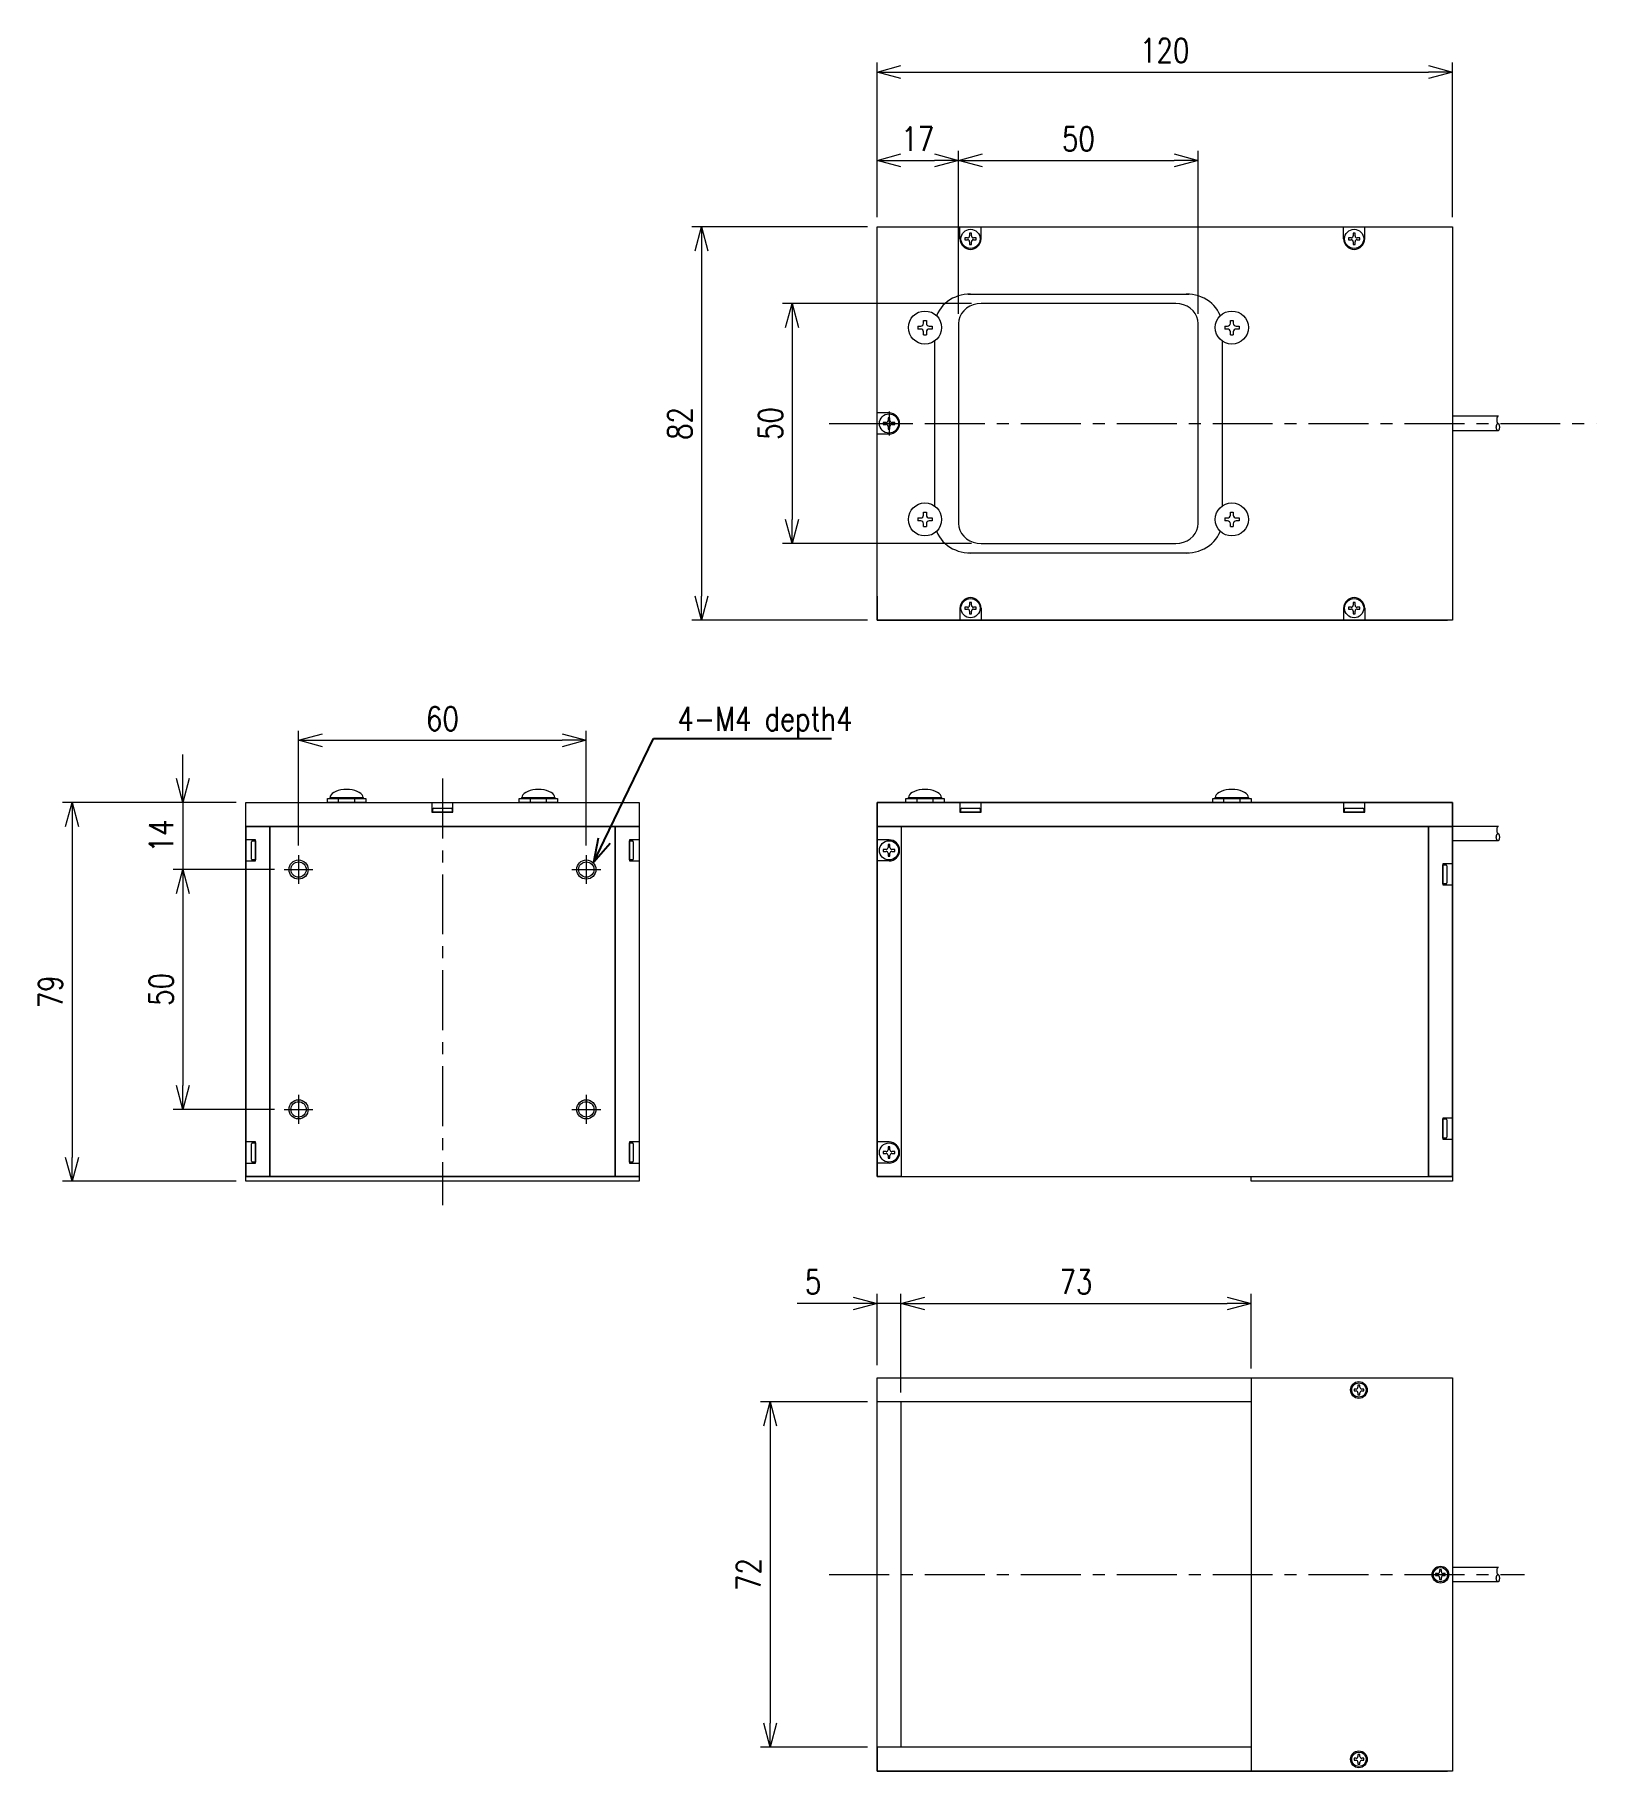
# Model space of a CAD drawing. Header units: millimetres. Extents: x 190 to 516, y 129 to 491.
import ezdxf
from ezdxf import colors
from ezdxf.entities.mleader import LeaderData, LeaderLine
from ezdxf.math import Vec2, Vec3

# ---------------------------------------------------------------- set-up
doc = ezdxf.new("R2010")
doc.units = ezdxf.units.MM
doc.linetypes.add('CENTER', pattern=[2, 1.25, -0.25, 0.25, -0.25])
doc.layers.get('0').update_dxf_attribs({"lineweight": 9})
doc.layers.get('Defpoints').update_dxf_attribs({"lineweight": 9})
doc.layers.add('2KD_寸法１', color=7, linetype='Continuous', lineweight=15)
doc.layers.add('2KD_寸法１ @ 2', color=7, linetype='Continuous', lineweight=15)
doc.styles.get("Standard").update_dxf_attribs({"font": 'simplex.shx', "width": 0.8, "bigfont": 'extfont.shx'})
doc.dimstyles.new('KD-STD', dxfattribs={"dimscale": 0, "dimtxt": 2.5, "dimasz": 2.5, "dimexe": 1, "dimexo": 1, "dimgap": 1, "dimtad": 1, "dimdsep": 46, "dimtxsty": 'Standard', "dimblk": 'OPEN30', "dimcen": 0, "dimadec": 0, "dimazin": 0, "dimtfac": 1, "dimtmove": 0, "dimatfit": 3, "dimldrblk": 'OPEN30', "dimfxl": 1, "dimtolj": 1, "dimtzin": 0, "dimlwd": 15, "dimlwe": 15, "dimarcsym": 0})

# ---------------------------------------------------------------- blocks, each defined once
blk = doc.blocks.new('_Open30')
at = {"lineweight": -2}
for p, q in [((-1, 0.268), (0, 0)), ((0, 0), (-1, -0.268)), ((0, 0), (-1, 0))]:
    blk.add_line(p, q, dxfattribs=at)
blk = doc.blocks.new('*D32')
at = {"layer": '2KD_寸法１', "color": 0, "lineweight": 15}
for p, q in [((365.82, 213.38), (365.82, 228.23)), ((370.82, 207.69), (370.82, 228.23)), ((360.82, 226.23), (349.16, 226.23)), ((370.82, 226.23), (365.82, 226.23)), ((375.82, 226.23), (380.82, 226.23))]:
    blk.add_line(p, q, dxfattribs=at)
at = {"layer": 'Defpoints', "color": 0}
for p in [(370.82, 226.23), (365.82, 211.38), (370.82, 205.69)]:
    blk.add_point(p, dxfattribs=at)
at = {"layer": '2KD_寸法１', "color": 0, "lineweight": 15, "xscale": 5, "yscale": 5, "zscale": 5}
blk.add_blockref('_Open30', (365.82, 226.23), dxfattribs=at)
at = {"layer": '2KD_寸法１', "color": 0, "lineweight": 15, "xscale": 5, "yscale": 5, "zscale": 5, "rotation": 180}
blk.add_blockref('_Open30', (370.82, 226.23), dxfattribs=at)
at = {"layer": '2KD_寸法１', "color": 0, "insert": (352.49, 230.73), "char_height": 5, "attachment_point": 5}
blk.add_mtext('\\A1;5', dxfattribs=at)
blk = doc.blocks.new('*D33')
at = {"layer": '2KD_寸法１', "color": 0, "lineweight": 15}
for p, q in [((370.82, 207.69), (370.82, 228.23)), ((443.82, 212.69), (443.82, 228.23)), ((375.82, 226.23), (438.82, 226.23))]:
    blk.add_line(p, q, dxfattribs=at)
at = {"layer": 'Defpoints', "color": 0}
for p in [(443.82, 226.23), (443.82, 210.69), (370.82, 205.69)]:
    blk.add_point(p, dxfattribs=at)
at = {"layer": '2KD_寸法１', "color": 0, "lineweight": 15, "xscale": 5, "yscale": 5, "zscale": 5, "rotation": 180}
blk.add_blockref('_Open30', (370.82, 226.23), dxfattribs=at)
at = {"layer": '2KD_寸法１', "color": 0, "lineweight": 15, "xscale": 5, "yscale": 5, "zscale": 5}
blk.add_blockref('_Open30', (443.82, 226.23), dxfattribs=at)
at = {"layer": '2KD_寸法１', "color": 0, "insert": (407.32, 230.73), "char_height": 5, "attachment_point": 5}
blk.add_mtext('\\A1;73', dxfattribs=at)
blk = doc.blocks.new('*D34')
at = {"layer": '2KD_寸法１', "color": 0, "lineweight": 15}
for p, q in [((363.82, 205.69), (341.55, 205.69)), ((343.55, 200.69), (343.55, 138.69)), ((363.82, 133.69), (341.55, 133.69))]:
    blk.add_line(p, q, dxfattribs=at)
at = {"layer": 'Defpoints', "color": 0}
for p in [(365.82, 205.69), (343.55, 133.69), (365.82, 133.69)]:
    blk.add_point(p, dxfattribs=at)
at = {"layer": '2KD_寸法１', "color": 0, "lineweight": 15, "xscale": 5, "yscale": 5, "zscale": 5}
for p, rotation in [((343.55, 205.69), 90), ((343.55, 133.69), 270)]:
    blk.add_blockref('_Open30', p, dxfattribs=dict(at, rotation=rotation))
at = {"layer": '2KD_寸法１', "color": 0, "insert": (339.05, 169.69), "char_height": 5, "attachment_point": 5, "rotation": 90}
blk.add_mtext('\\A1;72', dxfattribs=at)
blk = doc.blocks.new('*D35')
at = {"layer": '2KD_寸法１', "color": 0, "lineweight": 15}
for p, q in [((245.19, 321.69), (245.19, 345.64)), ((305.19, 321.69), (305.19, 345.64)), ((250.19, 343.64), (300.19, 343.64))]:
    blk.add_line(p, q, dxfattribs=at)
at = {"layer": 'Defpoints', "color": 0}
for p in [(305.19, 343.64), (245.19, 319.69), (305.19, 319.69)]:
    blk.add_point(p, dxfattribs=at)
at = {"layer": '2KD_寸法１', "color": 0, "lineweight": 15, "xscale": 5, "yscale": 5, "zscale": 5, "rotation": 180}
blk.add_blockref('_Open30', (245.19, 343.64), dxfattribs=at)
at = {"layer": '2KD_寸法１', "color": 0, "lineweight": 15, "xscale": 5, "yscale": 5, "zscale": 5}
blk.add_blockref('_Open30', (305.19, 343.64), dxfattribs=at)
at = {"layer": '2KD_寸法１', "color": 0, "insert": (275.19, 348.14), "char_height": 5, "attachment_point": 5}
blk.add_mtext('\\A1;60', dxfattribs=at)
blk = doc.blocks.new('*D36')
at = {"layer": '2KD_寸法１', "color": 0, "lineweight": 15}
for p, q in [((221.05, 335.69), (221.05, 340.69)), ((232.19, 330.69), (219.05, 330.69)), ((221.05, 330.69), (221.05, 316.69)), ((240.19, 316.69), (219.05, 316.69)), ((221.05, 311.69), (221.05, 306.69))]:
    blk.add_line(p, q, dxfattribs=at)
at = {"layer": 'Defpoints', "color": 0}
for p in [(234.19, 330.69), (221.05, 316.69), (242.19, 316.69)]:
    blk.add_point(p, dxfattribs=at)
at = {"layer": '2KD_寸法１', "color": 0, "lineweight": 15, "xscale": 5, "yscale": 5, "zscale": 5}
for p, rotation in [((221.05, 330.69), 270), ((221.05, 316.69), 90)]:
    blk.add_blockref('_Open30', p, dxfattribs=dict(at, rotation=rotation))
at = {"layer": '2KD_寸法１', "color": 0, "insert": (216.55, 323.69), "char_height": 5, "attachment_point": 5, "rotation": 90}
blk.add_mtext('\\A1;14', dxfattribs=at)
blk = doc.blocks.new('*D37')
at = {"layer": '2KD_寸法１', "color": 0, "lineweight": 15}
for p, q in [((240.19, 316.69), (219.05, 316.69)), ((221.05, 311.69), (221.05, 271.69)), ((240.19, 266.69), (219.05, 266.69))]:
    blk.add_line(p, q, dxfattribs=at)
at = {"layer": 'Defpoints', "color": 0}
for p in [(242.19, 316.69), (221.05, 266.69), (242.19, 266.69)]:
    blk.add_point(p, dxfattribs=at)
at = {"layer": '2KD_寸法１', "color": 0, "lineweight": 15, "xscale": 5, "yscale": 5, "zscale": 5}
for p, rotation in [((221.05, 316.69), 90), ((221.05, 266.69), 270)]:
    blk.add_blockref('_Open30', p, dxfattribs=dict(at, rotation=rotation))
at = {"layer": '2KD_寸法１', "color": 0, "insert": (216.55, 291.69), "char_height": 5, "attachment_point": 5, "rotation": 90}
blk.add_mtext('\\A1;50', dxfattribs=at)
blk = doc.blocks.new('*D38')
at = {"layer": '2KD_寸法１', "color": 0, "lineweight": 15}
for p, q in [((232.19, 330.69), (195.94, 330.69)), ((197.94, 325.69), (197.94, 256.69)), ((232.19, 251.69), (195.94, 251.69))]:
    blk.add_line(p, q, dxfattribs=at)
at = {"layer": 'Defpoints', "color": 0}
for p in [(234.19, 330.69), (197.94, 251.69), (234.19, 251.69)]:
    blk.add_point(p, dxfattribs=at)
at = {"layer": '2KD_寸法１', "color": 0, "lineweight": 15, "xscale": 5, "yscale": 5, "zscale": 5}
for p, rotation in [((197.94, 330.69), 90), ((197.94, 251.69), 270)]:
    blk.add_blockref('_Open30', p, dxfattribs=dict(at, rotation=rotation))
at = {"layer": '2KD_寸法１', "color": 0, "insert": (193.44, 291.19), "char_height": 5, "attachment_point": 5, "rotation": 90}
blk.add_mtext('\\A1;79', dxfattribs=at)
blk = doc.blocks.new('*D39')
at = {"layer": '2KD_寸法１', "color": 0, "lineweight": 15}
for p, q in [((382.82, 432.52), (382.82, 466.54)), ((387.82, 464.54), (427.82, 464.54)), ((432.82, 432.52), (432.82, 466.54))]:
    blk.add_line(p, q, dxfattribs=at)
at = {"layer": 'Defpoints', "color": 0}
for p in [(432.82, 464.54), (382.82, 430.52), (432.82, 430.52)]:
    blk.add_point(p, dxfattribs=at)
at = {"layer": '2KD_寸法１', "color": 0, "lineweight": 15, "xscale": 5, "yscale": 5, "zscale": 5, "rotation": 180}
blk.add_blockref('_Open30', (382.82, 464.54), dxfattribs=at)
at = {"layer": '2KD_寸法１', "color": 0, "lineweight": 15, "xscale": 5, "yscale": 5, "zscale": 5}
blk.add_blockref('_Open30', (432.82, 464.54), dxfattribs=at)
at = {"layer": '2KD_寸法１', "color": 0, "insert": (407.82, 469.04), "char_height": 5, "attachment_point": 5}
blk.add_mtext('\\A1;50', dxfattribs=at)
blk = doc.blocks.new('*D40')
at = {"layer": '2KD_寸法１', "color": 0, "lineweight": 15}
for p, q in [((365.82, 452.69), (365.82, 466.54)), ((370.82, 464.54), (377.82, 464.54)), ((382.82, 432.52), (382.82, 466.54))]:
    blk.add_line(p, q, dxfattribs=at)
at = {"layer": 'Defpoints', "color": 0}
for p in [(382.82, 464.54), (365.82, 450.69), (382.82, 430.52)]:
    blk.add_point(p, dxfattribs=at)
at = {"layer": '2KD_寸法１', "color": 0, "lineweight": 15, "xscale": 5, "yscale": 5, "zscale": 5, "rotation": 180}
blk.add_blockref('_Open30', (365.82, 464.54), dxfattribs=at)
at = {"layer": '2KD_寸法１', "color": 0, "lineweight": 15, "xscale": 5, "yscale": 5, "zscale": 5}
blk.add_blockref('_Open30', (382.82, 464.54), dxfattribs=at)
at = {"layer": '2KD_寸法１', "color": 0, "insert": (374.32, 469.04), "char_height": 5, "attachment_point": 5}
blk.add_mtext('\\A1;17', dxfattribs=at)
blk = doc.blocks.new('*D41')
at = {"layer": '2KD_寸法１', "color": 0, "lineweight": 15}
for p, q in [((365.82, 452.69), (365.82, 484.96)), ((370.82, 482.96), (480.82, 482.96)), ((485.82, 452.69), (485.82, 484.96))]:
    blk.add_line(p, q, dxfattribs=at)
at = {"layer": 'Defpoints', "color": 0}
for p in [(485.82, 482.96), (365.82, 450.69), (485.82, 450.69)]:
    blk.add_point(p, dxfattribs=at)
at = {"layer": '2KD_寸法１', "color": 0, "lineweight": 15, "xscale": 5, "yscale": 5, "zscale": 5, "rotation": 180}
blk.add_blockref('_Open30', (365.82, 482.96), dxfattribs=at)
at = {"layer": '2KD_寸法１', "color": 0, "lineweight": 15, "xscale": 5, "yscale": 5, "zscale": 5}
blk.add_blockref('_Open30', (485.82, 482.96), dxfattribs=at)
at = {"layer": '2KD_寸法１', "color": 0, "insert": (425.82, 487.46), "char_height": 5, "attachment_point": 5}
blk.add_mtext('\\A1;120', dxfattribs=at)
blk = doc.blocks.new('*D42')
at = {"layer": '2KD_寸法１', "color": 0, "lineweight": 15}
for p, q in [((385.51, 434.69), (346.11, 434.69)), ((348.11, 429.69), (348.11, 389.69)), ((385.51, 384.69), (346.11, 384.69))]:
    blk.add_line(p, q, dxfattribs=at)
at = {"layer": 'Defpoints', "color": 0}
for p in [(387.51, 434.69), (348.11, 384.69), (387.51, 384.69)]:
    blk.add_point(p, dxfattribs=at)
at = {"layer": '2KD_寸法１', "color": 0, "lineweight": 15, "xscale": 5, "yscale": 5, "zscale": 5}
for p, rotation in [((348.11, 434.69), 90), ((348.11, 384.69), 270)]:
    blk.add_blockref('_Open30', p, dxfattribs=dict(at, rotation=rotation))
at = {"layer": '2KD_寸法１', "color": 0, "insert": (343.61, 409.69), "char_height": 5, "attachment_point": 5, "rotation": 90}
blk.add_mtext('\\A1;50', dxfattribs=at)
blk = doc.blocks.new('*D31')
at = {"layer": '2KD_寸法１', "color": 0, "lineweight": 15}
for p, q in [((363.82, 450.69), (327.23, 450.69)), ((329.23, 445.69), (329.23, 373.69)), ((363.82, 368.69), (327.23, 368.69))]:
    blk.add_line(p, q, dxfattribs=at)
at = {"layer": 'Defpoints', "color": 0}
for p in [(365.82, 450.69), (329.23, 368.69), (365.82, 368.69)]:
    blk.add_point(p, dxfattribs=at)
at = {"layer": '2KD_寸法１', "color": 0, "lineweight": 15, "xscale": 5, "yscale": 5, "zscale": 5}
for p, rotation in [((329.23, 450.69), 90), ((329.23, 368.69), 270)]:
    blk.add_blockref('_Open30', p, dxfattribs=dict(at, rotation=rotation))
at = {"layer": '2KD_寸法１', "color": 0, "insert": (324.73, 409.69), "char_height": 5, "attachment_point": 5, "rotation": 90}
blk.add_mtext('\\A1;82', dxfattribs=at)
blk = doc.blocks.new('A$C091F3CA0')
for p, q in [((17, 79.8), (25, 79.8)), ((17, 79), (17, 79.8)), ((17.55, 79.8), (17.55, 80)), ((17.55, 80), (24.45, 80)), ((24.45, 79.8), (17.55, 79.8)), ((19.35, 79.8), (22.65, 79.8)), ((19.35, 79), (19.35, 79.8)), ((22.65, 79.8), (22.65, 79)), ((24.45, 80), (24.45, 79.8)), ((25, 79.8), (25, 79)), ((57, 79.8), (65, 79.8)), ((57, 79), (57, 79.8)), ((57.55, 79.8), (57.55, 80)), ((57.55, 80), (64.45, 80)), ((64.45, 79.8), (57.55, 79.8)), ((59.35, 79.8), (62.65, 79.8)), ((59.35, 79), (59.35, 79.8)), ((62.65, 79.8), (62.65, 79)), ((64.45, 80), (64.45, 79.8)), ((65, 79.8), (65, 79)), ((0, 79), (82, 79)), ((0, 74), (0, 79)), ((0, 79), (82, 79)), ((0, 74), (0, 79)), ((25, 79), (17, 79)), ((22.65, 79), (19.35, 79)), ((38.8, 79), (38.8, 77)), ((38.8, 77), (43.2, 77)), ((39, 77), (39, 77.6)), ((43, 77), (39, 77)), ((39.2, 77.8), (42.8, 77.8)), ((43, 77.6), (43, 77)), ((43.2, 77), (43.2, 79)), ((65, 79), (57, 79)), ((62.65, 79), (59.35, 79)), ((82, 79), (82, 74)), ((82, 79), (82, 74)), ((0, 74), (5, 74)), ((0, 1), (0, 74)), ((0, 74), (0, 1)), ((5, 74), (0, 74)), ((82, 74), (0, 74)), ((82, 74), (0, 74)), ((5, 74), (5, 1)), ((5, 1), (5, 74)), ((5, 74), (77, 74)), ((5, 1), (5, 74)), ((77, 74), (82, 74)), ((77, 1), (77, 74)), ((77, 1), (77, 74)), ((77, 74), (82, 74)), ((77, 74), (77, 1)), ((82, 74), (82, 1)), ((82, 74), (82, 1)), ((2, 71.2), (0, 71.2)), ((1.2, 67.2), (1.2, 70.8)), ((1.4, 71), (2, 71)), ((2, 66.8), (2, 71.2)), ((2, 71), (2, 67)), ((82, 71.2), (80, 71.2)), ((80, 71.2), (80, 66.8)), ((80, 67), (80, 71)), ((80, 71), (80.6, 71)), ((80.8, 70.8), (80.8, 67.2)), ((0, 66.8), (2, 66.8)), ((2, 67), (1.4, 67)), ((80.6, 67), (80, 67)), ((80, 66.8), (82, 66.8)), ((2, 8.2), (0, 8.2)), ((1.2, 4.2), (1.2, 7.8)), ((1.4, 8), (2, 8)), ((2, 3.8), (2, 8.2)), ((2, 8), (2, 4)), ((82, 8.2), (80, 8.2)), ((80, 8.2), (80, 3.8)), ((80, 4), (80, 8)), ((80, 8), (80.6, 8)), ((80.8, 7.8), (80.8, 4.2)), ((0, 3.8), (2, 3.8)), ((2, 4), (1.4, 4)), ((80.6, 4), (80, 4)), ((80, 3.8), (82, 3.8)), ((0, 1), (82, 1)), ((0, 0), (0, 1)), ((5, 1), (0, 1)), ((0, 1), (82, 1)), ((0, 0), (0, 1)), ((0, 1), (5, 1)), ((77, 1), (5, 1)), ((82, 1), (77, 1)), ((82, 1), (77, 1)), ((82, 1), (82, 0)), ((82, 1), (82, 0)), ((82, 0), (0, 0)), ((82, 0), (0, 0))]:
    blk.add_line(p, q)
for points in [[(24.45, 80), (24.4, 80.3), (24.24, 80.58), (23.99, 80.85), (23.64, 81.09), (23.22, 81.3), (22.72, 81.47), (22.18, 81.6), (21.6, 81.67), (21, 81.7), (20.4, 81.67), (19.82, 81.6), (19.27, 81.47), (18.78, 81.3), (18.36, 81.09), (18.01, 80.85), (17.76, 80.58), (17.6, 80.3), (17.55, 80)], [(64.45, 80), (64.4, 80.3), (64.24, 80.58), (63.99, 80.85), (63.64, 81.09), (63.22, 81.3), (62.72, 81.47), (62.18, 81.6), (61.6, 81.67), (61, 81.7), (60.4, 81.67), (59.82, 81.6), (59.27, 81.47), (58.78, 81.3), (58.36, 81.09), (58.01, 80.85), (57.76, 80.58), (57.6, 80.3), (57.55, 80)]]:
    blk.add_lwpolyline(points)
for centre, radius in [((11, 65), 2), ((11, 65), 1.6), ((71, 65), 2), ((71, 65), 1.6), ((11, 15), 2), ((11, 15), 1.6), ((71, 15), 2), ((71, 15), 1.6)]:
    blk.add_circle(centre, radius)
for centre, start, end in [((39.2, 77.6), 90, 180), ((42.8, 77.6), 0, 90), ((1.4, 70.8), 90, 180), ((80.6, 70.8), 0, 90), ((1.4, 67.2), 180, 270), ((80.6, 67.2), 270, 0), ((1.4, 7.8), 90, 180), ((80.6, 7.8), 0, 90), ((1.4, 4.2), 180, 270), ((80.6, 4.2), 270, 0)]:
    blk.add_arc(centre, 0.2, start, end)
blk = doc.blocks.new('A$C6E43076A')
for p, q in [((0, 82), (120, 82)), ((0, 0), (0, 82)), ((0, 82), (119, 82)), ((0, 77), (0, 82)), ((0, 82), (120, 82)), ((0, 0), (0, 82)), ((0, 82), (120, 82)), ((0, 0), (0, 82)), ((78, 82), (78, 0)), ((99.5, 79.7), (99.5, 79.3)), ((99.9, 79.7), (99.5, 79.7)), ((100.7, 80.5), (100.3, 80.5)), ((100.3, 80.5), (100.3, 80.1)), ((100.7, 80.1), (100.7, 80.5)), ((101.5, 79.7), (101.1, 79.7)), ((101.5, 79.3), (101.5, 79.7)), ((120, 82), (120, 0)), ((120, 82), (120, 0)), ((120, 82), (120, 0)), ((78, 77), (0, 77)), ((5, 5), (5, 77)), ((99.5, 79.3), (99.9, 79.3)), ((100.3, 78.9), (100.3, 78.5)), ((100.3, 78.5), (100.7, 78.5)), ((100.7, 78.5), (100.7, 78.9)), ((101.1, 79.3), (101.5, 79.3)), ((116.5, 41.2), (116.5, 40.8)), ((116.9, 41.2), (116.5, 41.2)), ((116.5, 40.8), (116.9, 40.8)), ((117.7, 42), (117.3, 42)), ((117.3, 42), (117.3, 41.6)), ((117.3, 40.4), (117.3, 40)), ((117.3, 40), (117.7, 40)), ((117.7, 41.6), (117.7, 42)), ((117.7, 40), (117.7, 40.4)), ((118.5, 41.2), (118.1, 41.2)), ((118.1, 40.8), (118.5, 40.8)), ((118.5, 40.8), (118.5, 41.2)), ((129.6, 42.5), (120, 42.5)), ((129.6, 39.5), (120, 39.5)), ((0, 5), (0, 0)), ((78, 5), (0, 5)), ((120, 0), (0, 0)), ((0, 0), (119, 0)), ((120, 0), (0, 0)), ((120, 0), (0, 0)), ((99.5, 2.7), (99.5, 2.3)), ((99.9, 2.7), (99.5, 2.7)), ((99.5, 2.3), (99.9, 2.3)), ((100.7, 3.5), (100.3, 3.5)), ((100.3, 3.5), (100.3, 3.1)), ((100.3, 1.9), (100.3, 1.5)), ((100.3, 1.5), (100.7, 1.5)), ((100.7, 3.1), (100.7, 3.5)), ((100.7, 1.5), (100.7, 1.9)), ((101.5, 2.7), (101.1, 2.7)), ((101.1, 2.3), (101.5, 2.3)), ((101.5, 2.3), (101.5, 2.7))]:
    blk.add_line(p, q)
for points in [[(129.55, 39.5), (129.52, 39.5), (129.48, 39.51), (129.45, 39.53), (129.41, 39.55), (129.38, 39.57), (129.35, 39.6), (129.32, 39.64), (129.29, 39.68), (129.27, 39.72), (129.24, 39.77), (129.22, 39.82), (129.2, 39.88), (129.19, 39.93), (129.17, 39.99), (129.16, 40.06), (129.16, 40.12), (129.15, 40.18), (129.15, 40.25), (129.15, 40.32), (129.16, 40.38), (129.16, 40.44), (129.17, 40.51), (129.19, 40.57), (129.2, 40.63), (129.22, 40.68), (129.24, 40.73), (129.27, 40.78), (129.29, 40.82), (129.32, 40.86), (129.35, 40.9), (129.38, 40.93), (129.41, 40.95), (129.45, 40.97), (129.48, 40.99), (129.52, 41), (129.55, 41)], [(129.55, 41), (129.51, 41.01), (129.46, 41.05), (129.43, 41.1), (129.39, 41.18), (129.36, 41.27), (129.33, 41.38), (129.32, 41.49), (129.3, 41.62), (129.3, 41.75), (129.3, 41.88), (129.32, 42.01), (129.33, 42.13), (129.36, 42.23), (129.39, 42.32), (129.43, 42.4), (129.46, 42.45), (129.51, 42.49), (129.55, 42.5)], [(129.55, 41), (129.59, 40.99), (129.64, 40.95), (129.68, 40.9), (129.71, 40.82), (129.74, 40.73), (129.77, 40.63), (129.78, 40.51), (129.8, 40.38), (129.8, 40.25), (129.8, 40.12), (129.78, 39.99), (129.77, 39.88), (129.74, 39.77), (129.71, 39.68), (129.68, 39.6), (129.64, 39.55), (129.59, 39.51), (129.55, 39.5)]]:
    blk.add_lwpolyline(points)
for centre, radius in [((100.5, 79.5), 1.75), ((100.5, 79.5), 1.5), ((117.5, 41), 1.75), ((117.5, 41), 1.5), ((100.5, 2.5), 1.75), ((100.5, 2.5), 1.5)]:
    blk.add_circle(centre, radius)
for centre, start, end in [((99.9, 80.1), 270, 0), ((101.1, 80.1), 180, 270), ((99.9, 78.9), 0, 90), ((101.1, 78.9), 90, 180), ((116.9, 41.6), 270, 0), ((116.9, 40.4), 0, 90), ((118.1, 41.6), 180, 270), ((118.1, 40.4), 90, 180), ((99.9, 3.1), 270, 0), ((99.9, 1.9), 0, 90), ((101.1, 3.1), 180, 270), ((101.1, 1.9), 90, 180)]:
    blk.add_arc(centre, 0.4, start, end)
blk = doc.blocks.new('A$C5CE50266')
for p, q in [((0, 78), (120, 78)), ((0, 73), (0, 78)), ((0, 78), (120, 78)), ((0, 73), (0, 78)), ((0, 78), (0, 73)), ((120, 78), (0, 78)), ((6, 78.8), (14, 78.8)), ((6, 78), (6, 78.8)), ((14, 78), (6, 78)), ((6.55, 78.8), (6.55, 79)), ((6.55, 79), (13.45, 79)), ((13.45, 78.8), (6.55, 78.8)), ((8.35, 78.8), (11.65, 78.8)), ((8.35, 78), (8.35, 78.8)), ((11.65, 78), (8.35, 78)), ((11.65, 78.8), (11.65, 78)), ((13.45, 79), (13.45, 78.8)), ((14, 78.8), (14, 78)), ((17.3, 78), (17.3, 76)), ((17.5, 76), (17.5, 76.6)), ((17.7, 76.8), (21.3, 76.8)), ((21.5, 76.6), (21.5, 76)), ((21.7, 76), (21.7, 78)), ((70, 78.8), (78, 78.8)), ((70, 78), (70, 78.8)), ((78, 78), (70, 78)), ((70.55, 78.8), (70.55, 79)), ((70.55, 79), (77.45, 79)), ((77.45, 78.8), (70.55, 78.8)), ((72.35, 78.8), (75.65, 78.8)), ((72.35, 78), (72.35, 78.8)), ((75.65, 78), (72.35, 78)), ((75.65, 78.8), (75.65, 78)), ((77.45, 79), (77.45, 78.8)), ((78, 78.8), (78, 78)), ((97.3, 78), (97.3, 76)), ((97.5, 76), (97.5, 76.6)), ((97.7, 76.8), (101.3, 76.8)), ((101.5, 76.6), (101.5, 76)), ((101.7, 76), (101.7, 78)), ((120, 78), (120, 73)), ((120, 78), (120, 73)), ((120, 73), (120, 78)), ((120, 73), (0, 73)), ((0, 73), (5, 73)), ((0, 0), (0, 73)), ((0, 73), (5, 73)), ((0, 0), (0, 73)), ((0, 73), (0, 0)), ((120, 73), (0, 73)), ((0, 73), (120, 73)), ((5, 73), (5, 0)), ((5, 73), (5, 0)), ((67, 73), (17, 73)), ((67, 73), (17, 73)), ((17.3, 76), (21.7, 76)), ((21.5, 76), (17.5, 76)), ((97.3, 76), (101.7, 76)), ((101.5, 76), (97.5, 76)), ((120, 73), (115, 73)), ((115, 73), (115, 0)), ((115, 73), (120, 73)), ((115, 0), (115, 73)), ((120, 0), (120, 73)), ((120, 73), (120, 0)), ((129.6, 73), (120, 73)), ((129.6, 73), (120, 73)), ((2.5, 70.2), (0, 70.2)), ((2.7, 69.2), (2.3, 69.2)), ((2.3, 69.2), (2.3, 68.6)), ((2.7, 68.6), (2.7, 69.2)), ((129.6, 70), (120, 70)), ((129.6, 70), (120, 70)), ((0, 62), (0, 66)), ((2.5, 65.8), (0, 65.8)), ((0, 62.4), (0, 65.6)), ((1.3, 68.2), (1.3, 67.8)), ((1.9, 68.2), (1.3, 68.2)), ((1.3, 67.8), (1.9, 67.8)), ((2.3, 67.4), (2.3, 66.8)), ((2.3, 66.8), (2.7, 66.8)), ((2.7, 66.8), (2.7, 67.4)), ((3.7, 68.2), (3.1, 68.2)), ((3.1, 67.8), (3.7, 67.8)), ((3.7, 67.8), (3.7, 68.2)), ((5, 66), (5, 62)), ((5, 65.6), (5, 62.4)), ((120, 65.2), (118, 65.2)), ((118, 65.2), (118, 60.8)), ((120, 65.2), (118, 65.2)), ((118, 65.2), (118, 60.8)), ((118, 61), (118, 65)), ((118, 65), (118.6, 65)), ((118.8, 64.8), (118.8, 61.2)), ((118.6, 61), (118, 61)), ((118, 60.8), (120, 60.8)), ((118, 60.8), (120, 60.8)), ((0, 12), (0, 16)), ((0, 12.4), (0, 15.6)), ((5, 16), (5, 12)), ((5, 15.6), (5, 12.4)), ((120, 12.2), (118, 12.2)), ((118, 12.2), (118, 7.8)), ((120, 12.2), (118, 12.2)), ((118, 12.2), (118, 7.8)), ((118, 8), (118, 12)), ((118, 12), (118.6, 12)), ((118.8, 11.8), (118.8, 8.2)), ((118.6, 8), (118, 8)), ((118, 7.8), (120, 7.8)), ((118, 7.8), (120, 7.8)), ((2.5, 7.2), (0, 7.2)), ((1.3, 5.2), (1.3, 4.8)), ((1.9, 5.2), (1.3, 5.2)), ((1.3, 4.8), (1.9, 4.8)), ((2.7, 6.2), (2.3, 6.2)), ((2.3, 6.2), (2.3, 5.6)), ((2.3, 4.4), (2.3, 3.8)), ((2.3, 3.8), (2.7, 3.8)), ((2.7, 5.6), (2.7, 6.2)), ((2.7, 3.8), (2.7, 4.4)), ((3.7, 5.2), (3.1, 5.2)), ((3.1, 4.8), (3.7, 4.8)), ((3.7, 4.8), (3.7, 5.2)), ((2.5, 2.8), (0, 2.8)), ((5, 0), (0, 0)), ((5, 0), (0, 0)), ((0, 0), (78, 0)), ((78, 0), (120, 0)), ((78, -1), (78, 0)), ((115, 0), (120, 0)), ((120, 0), (115, 0)), ((120, 0), (120, -1)), ((120, -1), (78, -1))]:
    blk.add_line(p, q)
for points in [[(13.45, 79), (13.4, 79.3), (13.24, 79.58), (12.99, 79.85), (12.64, 80.09), (12.22, 80.3), (11.72, 80.47), (11.18, 80.6), (10.6, 80.67), (10, 80.7), (9.4, 80.67), (8.82, 80.6), (8.28, 80.47), (7.78, 80.3), (7.36, 80.09), (7.01, 79.85), (6.76, 79.58), (6.6, 79.3), (6.55, 79)], [(77.45, 79), (77.4, 79.3), (77.24, 79.58), (76.99, 79.85), (76.64, 80.09), (76.22, 80.3), (75.72, 80.47), (75.18, 80.6), (74.6, 80.67), (74, 80.7), (73.4, 80.67), (72.82, 80.6), (72.27, 80.47), (71.78, 80.3), (71.36, 80.09), (71.01, 79.85), (70.76, 79.58), (70.6, 79.3), (70.55, 79)], [(129.55, 71.5), (129.51, 71.51), (129.46, 71.55), (129.42, 71.6), (129.39, 71.68), (129.36, 71.77), (129.33, 71.88), (129.32, 71.99), (129.3, 72.12), (129.3, 72.25), (129.3, 72.38), (129.32, 72.51), (129.33, 72.63), (129.36, 72.73), (129.39, 72.82), (129.42, 72.9), (129.46, 72.95), (129.51, 72.99), (129.55, 73)], [(129.55, 71.5), (129.51, 71.51), (129.46, 71.55), (129.42, 71.6), (129.39, 71.68), (129.36, 71.77), (129.33, 71.88), (129.32, 71.99), (129.3, 72.12), (129.3, 72.25), (129.3, 72.38), (129.32, 72.51), (129.33, 72.63), (129.36, 72.73), (129.39, 72.82), (129.42, 72.9), (129.46, 72.95), (129.51, 72.99), (129.55, 73)], [(129.55, 70), (129.52, 70), (129.48, 70.01), (129.45, 70.03), (129.41, 70.05), (129.38, 70.07), (129.35, 70.1), (129.32, 70.14), (129.29, 70.18), (129.27, 70.22), (129.24, 70.27), (129.22, 70.32), (129.2, 70.38), (129.19, 70.43), (129.17, 70.49), (129.16, 70.56), (129.16, 70.62), (129.15, 70.68), (129.15, 70.75), (129.15, 70.82), (129.16, 70.88), (129.16, 70.94), (129.17, 71.01), (129.19, 71.07), (129.2, 71.13), (129.22, 71.18), (129.24, 71.23), (129.27, 71.28), (129.29, 71.32), (129.32, 71.36), (129.35, 71.4), (129.38, 71.43), (129.41, 71.45), (129.45, 71.47), (129.48, 71.49), (129.52, 71.5), (129.55, 71.5)], [(129.55, 70), (129.52, 70), (129.48, 70.01), (129.45, 70.03), (129.41, 70.05), (129.38, 70.07), (129.35, 70.1), (129.32, 70.14), (129.29, 70.18), (129.27, 70.22), (129.24, 70.27), (129.22, 70.32), (129.2, 70.38), (129.19, 70.43), (129.17, 70.49), (129.16, 70.56), (129.16, 70.62), (129.15, 70.68), (129.15, 70.75), (129.15, 70.82), (129.16, 70.88), (129.16, 70.94), (129.17, 71.01), (129.19, 71.07), (129.2, 71.13), (129.22, 71.18), (129.24, 71.23), (129.27, 71.28), (129.29, 71.32), (129.32, 71.36), (129.35, 71.4), (129.38, 71.43), (129.41, 71.45), (129.45, 71.47), (129.48, 71.49), (129.52, 71.5), (129.55, 71.5)], [(129.55, 71.5), (129.59, 71.49), (129.64, 71.45), (129.67, 71.4), (129.71, 71.32), (129.74, 71.23), (129.77, 71.13), (129.78, 71.01), (129.8, 70.88), (129.8, 70.75), (129.8, 70.62), (129.78, 70.49), (129.77, 70.38), (129.74, 70.27), (129.71, 70.18), (129.67, 70.1), (129.64, 70.05), (129.59, 70.01), (129.55, 70)], [(129.55, 71.5), (129.59, 71.49), (129.64, 71.45), (129.67, 71.4), (129.71, 71.32), (129.74, 71.23), (129.77, 71.13), (129.78, 71.01), (129.8, 70.88), (129.8, 70.75), (129.8, 70.62), (129.78, 70.49), (129.77, 70.38), (129.74, 70.27), (129.71, 70.18), (129.67, 70.1), (129.64, 70.05), (129.59, 70.01), (129.55, 70)]]:
    blk.add_lwpolyline(points)
for centre in [(2.5, 68), (2.5, 5)]:
    blk.add_circle(centre, 2)
for centre, radius, start, end in [((17.7, 76.6), 0.2, 90, 180), ((21.3, 76.6), 0.2, 0, 90), ((97.7, 76.6), 0.2, 90, 180), ((101.3, 76.6), 0.2, 0, 90), ((2.5, 68), 2.2, 0, 90), ((1.9, 68.6), 0.4, 270, 0), ((1.9, 67.4), 0.4, 0, 90), ((2.5, 68), 2.2, 270, 0), ((3.1, 68.6), 0.4, 180, 270), ((3.1, 67.4), 0.4, 90, 180), ((118.6, 64.8), 0.2, 0, 90), ((118.6, 61.2), 0.2, 270, 0), ((118.6, 11.8), 0.2, 0, 90), ((118.6, 8.2), 0.2, 270, 0), ((1.9, 5.6), 0.4, 270, 0), ((1.9, 4.4), 0.4, 0, 90), ((2.5, 5), 2.2, 0, 90), ((2.5, 5), 2.2, 270, 0), ((3.1, 5.6), 0.4, 180, 270), ((3.1, 4.4), 0.4, 90, 180)]:
    blk.add_arc(centre, radius, start, end)
blk = doc.blocks.new('A$C732F0652')
for p, q in [((9.6, 0), (0, 0)), ((9.6, -3), (0, -3))]:
    blk.add_line(p, q)
for points in [[(9.55, -1.5), (9.51, -1.49), (9.46, -1.45), (9.42, -1.4), (9.39, -1.32), (9.36, -1.23), (9.33, -1.12), (9.32, -1.01), (9.3, -0.88), (9.3, -0.75), (9.3, -0.62), (9.32, -0.49), (9.33, -0.38), (9.36, -0.27), (9.39, -0.18), (9.42, -0.1), (9.46, -0.05), (9.51, -0.01), (9.55, 0)], [(9.55, -3), (9.52, -3), (9.48, -2.99), (9.45, -2.97), (9.41, -2.95), (9.38, -2.93), (9.35, -2.9), (9.32, -2.86), (9.29, -2.82), (9.27, -2.78), (9.24, -2.73), (9.22, -2.68), (9.2, -2.62), (9.19, -2.57), (9.17, -2.51), (9.16, -2.44), (9.16, -2.38), (9.15, -2.32), (9.15, -2.25), (9.15, -2.18), (9.16, -2.12), (9.16, -2.06), (9.17, -1.99), (9.19, -1.93), (9.2, -1.88), (9.22, -1.82), (9.24, -1.77), (9.27, -1.72), (9.29, -1.68), (9.32, -1.64), (9.35, -1.6), (9.38, -1.57), (9.41, -1.55), (9.45, -1.53), (9.48, -1.51), (9.52, -1.5), (9.55, -1.5)], [(9.55, -1.5), (9.59, -1.51), (9.64, -1.55), (9.67, -1.6), (9.71, -1.68), (9.74, -1.77), (9.77, -1.88), (9.78, -1.99), (9.8, -2.12), (9.8, -2.25), (9.8, -2.38), (9.78, -2.51), (9.77, -2.62), (9.74, -2.73), (9.71, -2.82), (9.67, -2.9), (9.64, -2.95), (9.59, -2.99), (9.55, -3)]]:
    blk.add_lwpolyline(points)
blk = doc.blocks.new('A$C7E852EF5')
for p, q in [((0, 82), (120, 82)), ((0, 0), (0, 82)), ((0, 82), (120, 82)), ((0, 0), (0, 82)), ((0, 82), (119, 82)), ((0, 77), (0, 82)), ((0, 82), (120, 82)), ((0, 0), (0, 82)), ((0, 82), (120, 82)), ((0, 0), (0, 82)), ((17.3, 79.5), (17.3, 82)), ((18.3, 79.7), (18.3, 79.3)), ((18.9, 79.7), (18.3, 79.7)), ((19.7, 80.7), (19.3, 80.7)), ((19.3, 80.7), (19.3, 80.1)), ((19.7, 80.1), (19.7, 80.7)), ((20.7, 79.7), (20.1, 79.7)), ((20.7, 79.3), (20.7, 79.7)), ((21.7, 79.5), (21.7, 82)), ((97.3, 79.5), (97.3, 82)), ((98.3, 79.7), (98.3, 79.3)), ((98.9, 79.7), (98.3, 79.7)), ((99.7, 80.7), (99.3, 80.7)), ((99.3, 80.7), (99.3, 80.1)), ((99.7, 80.1), (99.7, 80.7)), ((100.7, 79.7), (100.1, 79.7)), ((100.7, 79.3), (100.7, 79.7)), ((101.7, 79.5), (101.7, 82)), ((120, 82), (120, 0)), ((120, 82), (120, 0)), ((120, 82), (120, 0)), ((120, 82), (120, 0)), ((18.3, 79.3), (18.9, 79.3)), ((19.3, 78.9), (19.3, 78.3)), ((19.3, 78.3), (19.7, 78.3)), ((19.7, 78.3), (19.7, 78.9)), ((20.1, 79.3), (20.7, 79.3)), ((98.3, 79.3), (98.9, 79.3)), ((99.3, 78.9), (99.3, 78.3)), ((99.3, 78.3), (99.7, 78.3)), ((99.7, 78.3), (99.7, 78.9)), ((100.1, 79.3), (100.7, 79.3)), ((19, 68), (65, 68)), ((62.31, 66), (21.69, 66)), ((9.7, 62.5), (10.3, 62.5)), ((9.7, 61.9), (9.7, 62.5)), ((10.3, 62.5), (10.3, 61.9)), ((17, 61.83), (17, 20.17)), ((67, 20.17), (67, 61.83)), ((73.7, 62.5), (74.3, 62.5)), ((73.7, 61.9), (73.7, 62.5)), ((74.3, 62.5), (74.3, 61.9)), ((8.5, 61.3), (8.5, 60.7)), ((8.5, 61.3), (9.1, 61.3)), ((9.1, 60.7), (8.5, 60.7)), ((9.7, 59.5), (9.7, 60.1)), ((9.7, 59.5), (10.3, 59.5)), ((10.3, 60.1), (10.3, 59.5)), ((10.9, 61.3), (11.5, 61.3)), ((11.5, 60.7), (10.9, 60.7)), ((11.5, 61.3), (11.5, 60.7)), ((12, 58.19), (12, 23.81)), ((72, 58.19), (72, 23.81)), ((72.5, 61.3), (72.5, 60.7)), ((72.5, 61.3), (73.1, 61.3)), ((73.1, 60.7), (72.5, 60.7)), ((73.7, 59.5), (73.7, 60.1)), ((73.7, 59.5), (74.3, 59.5)), ((74.3, 60.1), (74.3, 59.5)), ((74.9, 61.3), (75.5, 61.3)), ((75.5, 60.7), (74.9, 60.7)), ((75.5, 61.3), (75.5, 60.7)), ((2.5, 43.5), (2.5, 38.5)), ((2.5, 43.2), (0, 43.2)), ((0, 41), (5, 41)), ((1.3, 41.2), (1.3, 40.8)), ((1.9, 41.2), (1.3, 41.2)), ((1.3, 40.8), (1.9, 40.8)), ((2.7, 42.2), (2.3, 42.2)), ((2.3, 42.2), (2.3, 41.6)), ((2.3, 40.4), (2.3, 39.8)), ((2.7, 41.6), (2.7, 42.2)), ((2.7, 39.8), (2.7, 40.4)), ((3.7, 41.2), (3.1, 41.2)), ((3.1, 40.8), (3.7, 40.8)), ((3.7, 40.8), (3.7, 41.2)), ((2.5, 38.8), (0, 38.8)), ((2.3, 39.8), (2.7, 39.8)), ((9.7, 22.5), (10.3, 22.5)), ((9.7, 21.9), (9.7, 22.5)), ((10.3, 22.5), (10.3, 21.9)), ((73.7, 22.5), (74.3, 22.5)), ((73.7, 21.9), (73.7, 22.5)), ((74.3, 22.5), (74.3, 21.9)), ((8.5, 21.3), (8.5, 20.7)), ((8.5, 21.3), (9.1, 21.3)), ((9.1, 20.7), (8.5, 20.7)), ((9.7, 19.5), (9.7, 20.1)), ((9.7, 19.5), (10.3, 19.5)), ((10.3, 20.1), (10.3, 19.5)), ((10.9, 21.3), (11.5, 21.3)), ((11.5, 20.7), (10.9, 20.7)), ((11.5, 21.3), (11.5, 20.7)), ((72.5, 21.3), (72.5, 20.7)), ((72.5, 21.3), (73.1, 21.3)), ((73.1, 20.7), (72.5, 20.7)), ((73.7, 19.5), (73.7, 20.1)), ((73.7, 19.5), (74.3, 19.5)), ((74.3, 20.1), (74.3, 19.5)), ((74.9, 21.3), (75.5, 21.3)), ((75.5, 20.7), (74.9, 20.7)), ((75.5, 21.3), (75.5, 20.7)), ((21.69, 16), (62.31, 16)), ((65, 14), (19, 14)), ((0, 5), (0, 0)), ((19.7, 3.7), (19.3, 3.7)), ((19.3, 3.7), (19.3, 3.1)), ((19.7, 3.1), (19.7, 3.7)), ((99.7, 3.7), (99.3, 3.7)), ((99.3, 3.7), (99.3, 3.1)), ((99.7, 3.1), (99.7, 3.7)), ((17.3, 2.5), (17.3, 0)), ((18.3, 2.7), (18.3, 2.3)), ((18.9, 2.7), (18.3, 2.7)), ((18.3, 2.3), (18.9, 2.3)), ((19.3, 1.9), (19.3, 1.3)), ((19.3, 1.3), (19.7, 1.3)), ((19.7, 1.3), (19.7, 1.9)), ((20.7, 2.7), (20.1, 2.7)), ((20.1, 2.3), (20.7, 2.3)), ((20.7, 2.3), (20.7, 2.7)), ((21.7, 2.5), (21.7, 0)), ((97.3, 2.5), (97.3, 0)), ((98.3, 2.7), (98.3, 2.3)), ((98.9, 2.7), (98.3, 2.7)), ((98.3, 2.3), (98.9, 2.3)), ((99.3, 1.9), (99.3, 1.3)), ((99.3, 1.3), (99.7, 1.3)), ((99.7, 1.3), (99.7, 1.9)), ((100.7, 2.7), (100.1, 2.7)), ((100.1, 2.3), (100.7, 2.3)), ((100.7, 2.3), (100.7, 2.7)), ((101.7, 2.5), (101.7, 0)), ((120, 0), (0, 0)), ((120, 0), (0, 0)), ((0, 0), (119, 0)), ((120, 0), (0, 0)), ((120, 0), (0, 0))]:
    blk.add_line(p, q)
for points in [[(19.5, 68), (18.85, 67.97), (18.2, 67.9), (17.56, 67.77), (16.93, 67.59), (16.33, 67.37), (15.75, 67.1), (15.2, 66.78), (14.68, 66.42), (14.2, 66.02), (13.75, 65.59), (13.36, 65.12), (13, 64.62), (12.7, 64.1), (12.45, 63.56), (12.42, 63.46)], [(21.69, 66), (20.87, 65.94), (20.08, 65.75), (19.34, 65.44), (18.67, 65.03), (18.1, 64.51), (17.63, 63.92), (17.28, 63.26), (17.07, 62.56), (17, 61.83)], [(67, 61.83), (66.93, 62.56), (66.72, 63.26), (66.37, 63.92), (65.9, 64.51), (65.33, 65.03), (64.66, 65.44), (63.92, 65.75), (63.13, 65.94), (62.31, 66)], [(71.58, 63.46), (71.55, 63.56), (71.3, 64.1), (71, 64.62), (70.64, 65.12), (70.25, 65.59), (69.8, 66.02), (69.32, 66.42), (68.8, 66.78), (68.25, 67.1), (67.67, 67.37), (67.07, 67.59), (66.44, 67.77), (65.8, 67.9), (65.15, 67.97), (64.5, 68)], [(12.42, 18.54), (12.45, 18.44), (12.7, 17.9), (13, 17.37), (13.36, 16.88), (13.75, 16.41), (14.2, 15.98), (14.68, 15.58), (15.2, 15.22), (15.75, 14.9), (16.33, 14.63), (16.93, 14.41), (17.56, 14.23), (18.2, 14.1), (18.85, 14.03), (19.5, 14)], [(17, 20.17), (17.07, 19.44), (17.28, 18.74), (17.63, 18.08), (18.1, 17.49), (18.67, 16.97), (19.34, 16.56), (20.08, 16.25), (20.87, 16.06), (21.69, 16)], [(62.31, 16), (63.13, 16.06), (63.92, 16.25), (64.66, 16.56), (65.33, 16.97), (65.9, 17.49), (66.37, 18.08), (66.72, 18.74), (66.93, 19.44), (67, 20.17)], [(64.5, 14), (65.15, 14.03), (65.8, 14.1), (66.44, 14.23), (67.07, 14.41), (67.67, 14.63), (68.25, 14.9), (68.8, 15.22), (69.32, 15.58), (69.8, 15.98), (70.25, 16.41), (70.64, 16.88), (71, 17.37), (71.3, 17.9), (71.55, 18.44), (71.58, 18.54)]]:
    blk.add_lwpolyline(points)
for centre, radius in [((19.5, 79.5), 2), ((99.5, 79.5), 2), ((10, 61), 3.45), ((74, 61), 3.45), ((2.5, 41), 2), ((10, 21), 3.45), ((74, 21), 3.45), ((19.5, 2.5), 2), ((99.5, 2.5), 2)]:
    blk.add_circle(centre, radius)
for centre, radius, start, end in [((18.9, 80.1), 0.4, 270, 0), ((20.1, 80.1), 0.4, 180, 270), ((98.9, 80.1), 0.4, 270, 0), ((100.1, 80.1), 0.4, 180, 270), ((19.5, 79.5), 2.2, 180, 0), ((18.9, 78.9), 0.4, 0, 90), ((20.1, 78.9), 0.4, 90, 180), ((99.5, 79.5), 2.2, 180, 0), ((98.9, 78.9), 0.4, 0, 90), ((100.1, 78.9), 0.4, 90, 180), ((9.1, 61.9), 0.6, 270, 0), ((10.9, 61.9), 0.6, 180, 270), ((73.1, 61.9), 0.6, 270, 0), ((74.9, 61.9), 0.6, 180, 270), ((9.1, 60.1), 0.6, 0, 90), ((10.9, 60.1), 0.6, 90, 180), ((73.1, 60.1), 0.6, 0, 90), ((74.9, 60.1), 0.6, 90, 180), ((1.9, 41.6), 0.4, 270, 0), ((1.9, 40.4), 0.4, 0, 90), ((2.5, 41), 2.2, 0, 90), ((2.5, 41), 2.2, 270, 0), ((3.1, 41.6), 0.4, 180, 270), ((3.1, 40.4), 0.4, 90, 180), ((9.1, 21.9), 0.6, 270, 0), ((10.9, 21.9), 0.6, 180, 270), ((73.1, 21.9), 0.6, 270, 0), ((74.9, 21.9), 0.6, 180, 270), ((9.1, 20.1), 0.6, 0, 90), ((10.9, 20.1), 0.6, 90, 180), ((73.1, 20.1), 0.6, 0, 90), ((74.9, 20.1), 0.6, 90, 180), ((19.5, 2.5), 2.2, 0, 180), ((99.5, 2.5), 2.2, 0, 180), ((18.9, 3.1), 0.4, 270, 0), ((18.9, 1.9), 0.4, 0, 90), ((20.1, 3.1), 0.4, 180, 270), ((20.1, 1.9), 0.4, 90, 180), ((98.9, 3.1), 0.4, 270, 0), ((98.9, 1.9), 0.4, 0, 90), ((100.1, 3.1), 0.4, 180, 270), ((100.1, 1.9), 0.4, 90, 180)]:
    blk.add_arc(centre, radius, start, end)
blk.add_blockref('A$C732F0652', (120, 42.5))

msp = doc.modelspace()

# ---------------------------------------------------------------- linework, layer by layer
at = {"layer": '2KD_寸法１', "linetype": 'CENTER', "ltscale": 10}
for p, q in [((355.825, 409.689), (515.825, 409.689)), ((275.191, 335.689), (275.191, 246.689)), ((355.825, 169.689), (500.825, 169.689))]:
    msp.add_line(p, q, dxfattribs=at)
at = {"layer": '2KD_寸法１'}
for p, q in [((245.191, 319.689), (245.191, 313.689)), ((305.191, 319.689), (305.191, 313.689)), ((242.191, 316.689), (248.191, 316.689)), ((302.191, 316.689), (308.191, 316.689)), ((245.191, 269.689), (245.191, 263.689)), ((305.191, 269.689), (305.191, 263.689)), ((242.191, 266.689), (248.191, 266.689)), ((302.191, 266.689), (308.191, 266.689))]:
    msp.add_line(p, q, dxfattribs=at)

# ---------------------------------------------------------------- block references
for name, p in [('A$C7E852EF5', (365.825, 368.689)), ('A$C091F3CA0', (234.191, 251.689)), ('A$C5CE50266', (365.825, 252.689)), ('A$C6E43076A', (365.825, 128.689))]:
    msp.add_blockref(name, p)

# ---------------------------------------------------------------- dimensions: what is measured, and where the dimension line sits
at = {"layer": '2KD_寸法１ @ 2'}
for base, p1, p2, picture, middle in [((485.825, 482.965), (365.825, 450.689), (485.825, 450.689), '*D41', (425.825, 487.465)), ((382.825, 464.535), (365.825, 450.689), (382.825, 430.523), '*D40', (374.325, 469.035)), ((432.825, 464.535), (382.825, 430.523), (432.825, 430.523), '*D39', (407.825, 469.035)), ((305.191, 343.644), (245.191, 319.689), (305.191, 319.689), '*D35', (275.191, 348.144)), ((443.825, 226.229), (370.825, 205.689), (443.825, 210.689), '*D33', (407.325, 230.729))]:
    dim = msp.add_linear_dim(base=base, p1=p1, p2=p2, dimstyle='KD-STD', override={"dimscale": 2, "dimtix": 0, "dimtofl": 1, "dimtmove": 0, "dimatfit": 3}, dxfattribs=at)
    dim.commit()
    dim.dimension.update_dxf_attribs({"geometry": picture, "text_midpoint": middle})
for base, p1, p2, picture, middle in [((329.227, 368.689), (365.825, 450.689), (365.825, 368.689), '*D31', (324.727, 409.689)), ((348.107, 384.689), (387.512, 434.689), (387.512, 384.689), '*D42', (343.607, 409.689)), ((221.05, 316.689), (234.191, 330.689), (242.191, 316.689), '*D36', (216.55, 323.689)), ((197.94, 251.689), (234.191, 330.689), (234.191, 251.689), '*D38', (193.44, 291.189)), ((221.05, 266.689), (242.191, 316.689), (242.191, 266.689), '*D37', (216.55, 291.689)), ((343.551, 133.689), (365.825, 205.689), (365.825, 133.689), '*D34', (339.051, 169.689))]:
    dim = msp.add_linear_dim(base=base, p1=p1, p2=p2, angle=90, dimstyle='KD-STD', override={"dimscale": 2, "dimtix": 0, "dimtofl": 1, "dimtmove": 0, "dimatfit": 3}, dxfattribs=at)
    dim.commit()
    dim.dimension.update_dxf_attribs({"geometry": picture, "text_midpoint": middle})
dim = msp.add_linear_dim(base=(370.825, 226.229), p1=(365.825, 211.384), p2=(370.825, 205.689), dimstyle='KD-STD', override={"dimscale": 2, "dimtix": 0, "dimtofl": 1, "dimtmove": 0, "dimatfit": 3}, dxfattribs=at)
dim.commit()
dim.dimension.update_dxf_attribs({"geometry": '*D32', "text_midpoint": (352.491, 226.229), "dimtype": 160})

# ---------------------------------------------------------------- leaders
ml = msp.add_multileader_mtext('Standard', dxfattribs=at)
ml.set_content('4-M4 depth4', color=256)
ml.set_leader_properties()
ml.set_arrow_properties(name='OPEN30')
ml.build(insert=Vec2(0, 0))
ml.multileader.update_dxf_attribs({"text_left_attachment_type": 6, "text_right_attachment_type": 6, "dogleg_length": 1.5, "arrow_head_size": 5, "scale": 2})
ctx = ml.context
ctx.base_point, ctx.scale, ctx.char_height, ctx.arrow_head_size, ctx.plane_origin = Vec3(322.201, 343.98), 2, 5, 5, Vec3(306.756, 318.235)
ctx.left_attachment, ctx.right_attachment = 6, 6
notes = []
notes.append((ctx, [(0, (1, 1, 0), (319.201, 343.98), (1, 0), 3, [(0, [(306.756, 318.235)], 0, [])])]))
ctx.mtext.insert, ctx.mtext.flow_direction = Vec3(324.201, 350.647), 5
for ctx, leaders in notes:
    for number, flags, end, landing, length, lines in leaders:
        leader = LeaderData()
        leader.index, (leader.has_last_leader_line, leader.has_dogleg_vector, leader.attachment_direction) = number, flags
        leader.last_leader_point, leader.dogleg_vector, leader.dogleg_length = Vec3(end), Vec3(landing), length
        for number, points, colour, breaks in lines:
            line = LeaderLine()
            line.index, line.vertices, line.color, line.breaks = number, Vec3.list(points), colors.encode_raw_color(colour), breaks
            leader.lines.append(line)
        ctx.leaders.append(leader)

doc.saveas('drawing.dxf')
